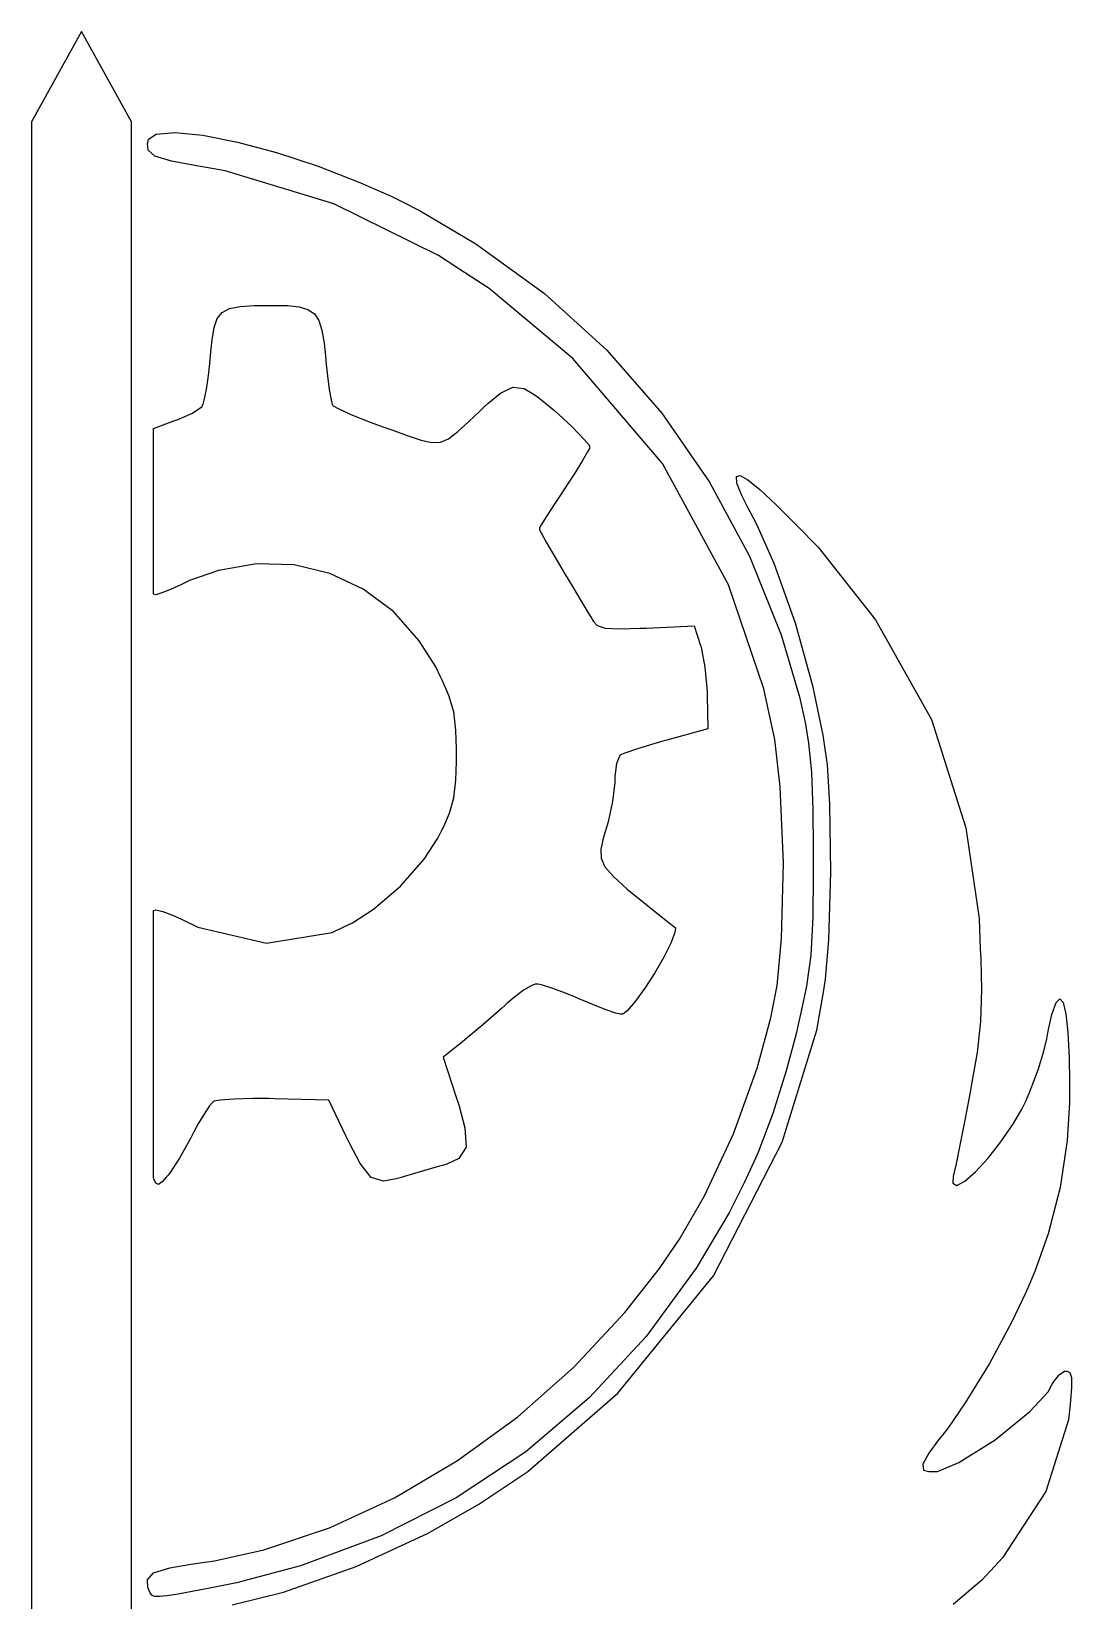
# Model space of a CAD drawing. Extents: x 0 to 111, y 0 to 134.
# Drawn here: x 52.8 to 111.1, y 45.6 to 133.7 of the extents above; entities that cross this region are included whole.
import ezdxf

# ---------------------------------------------------------------- set-up
doc = ezdxf.new("R2010")
doc.units = 0
doc.layers.get('0').update_dxf_attribs({"linetype": 'CONTINUOUS'})

msp = doc.modelspace()

# ---------------------------------------------------------------- linework, layer by layer
at = {"color": 9}
for p, q in [((55.5819, 133.703), (52.7773, 128.623)), ((58.3875, 128.623), (55.5819, 133.703)), ((52.7773, 128.623), (52.7773, 30.1267)), ((58.3875, 30.1267), (58.3875, 128.623))]:
    msp.add_line(p, q, dxfattribs=at)
at = {"color": 0}
for p, q in [((59.3439, 127.651), (59.775, 127.926)), ((59.775, 127.926), (60.8404, 128.031)), ((60.8404, 128.031), (62.3976, 127.876)), ((62.3976, 127.876), (64.3336, 127.489)), ((59.2956, 127.416), (59.3203, 127.533)), ((59.3203, 127.043), (59.2956, 127.416)), ((59.3203, 127.533), (59.3439, 127.651)), ((59.6967, 126.701), (59.3203, 127.043)), ((64.3336, 127.489), (66.5289, 126.898)), ((66.5289, 126.898), (68.8689, 126.129)), ((60.6474, 126.416), (59.6967, 126.701)), ((61.9386, 126.168), (60.6474, 126.416)), ((62.3715, 126.093), (61.9386, 126.168)), ((63.6432, 125.877), (62.3715, 126.093)), ((68.8689, 126.129), (71.2378, 125.21)), ((69.7509, 124.024), (63.6432, 125.877)), ((71.2378, 125.21), (72.9576, 124.449)), ((72.9576, 124.449), (73.5182, 124.17)), ((75.6144, 121.112), (69.7509, 124.024)), ((73.5182, 124.17), (74.5973, 123.633)), ((74.5973, 123.633), (77.7187, 121.784)), ((77.7187, 121.784), (81.5728, 118.984)), ((76.7652, 120.364), (75.6144, 121.112)), ((78.4627, 119.261), (76.7652, 120.364)), ((83.1617, 115.343), (78.4627, 119.261)), ((81.5728, 118.984), (85.0593, 115.799)), ((63.4834, 117.926), (63.8983, 118.144)), ((63.8983, 118.144), (64.4839, 118.262)), ((64.4839, 118.262), (65.2791, 118.311)), ((65.2791, 118.311), (66.0605, 118.321)), ((66.0605, 118.321), (66.3208, 118.321)), ((66.3208, 118.321), (66.5289, 118.321)), ((66.5289, 118.321), (67.1558, 118.306)), ((67.1558, 118.306), (67.8064, 118.241)), ((67.8064, 118.241), (68.2971, 118.098)), ((68.2971, 118.098), (68.6551, 117.85)), ((63.0273, 117.077), (63.2051, 117.581)), ((63.2051, 117.581), (63.4834, 117.926)), ((68.6551, 117.85), (68.9074, 117.468)), ((68.9074, 117.468), (69.0809, 116.926)), ((62.8442, 115.705), (62.913, 116.386)), ((62.913, 116.386), (63.0273, 117.077)), ((69.0809, 116.926), (69.2023, 116.195)), ((62.8068, 115.244), (62.8262, 115.478)), ((62.8262, 115.478), (62.8442, 115.705)), ((69.2023, 116.195), (69.2796, 115.485)), ((69.2796, 115.485), (69.3, 115.248)), ((85.0593, 115.799), (88.1532, 112.261)), ((62.6166, 113.707), (62.7309, 114.543)), ((62.7309, 114.543), (62.8068, 115.244)), ((69.3, 115.248), (69.318, 115.028)), ((69.318, 115.028), (69.3896, 114.362)), ((88.1902, 109.451), (83.1617, 115.343)), ((62.4953, 113.068), (62.6166, 113.707)), ((69.3896, 114.362), (69.4916, 113.59)), ((79.0924, 113.392), (79.7899, 113.731)), ((79.7899, 113.731), (80.4263, 113.655)), ((80.4263, 113.655), (80.9971, 113.326)), ((62.3852, 112.713), (62.4184, 112.773)), ((62.4184, 112.773), (62.4953, 113.068)), ((69.4916, 113.59), (69.5925, 113.016)), ((69.5925, 113.016), (69.6556, 112.764)), ((69.6556, 112.764), (69.6817, 112.721)), ((78.1706, 112.602), (78.3911, 112.81)), ((78.3911, 112.81), (79.0924, 113.392)), ((80.9971, 113.326), (81.172, 113.195)), ((81.172, 113.195), (81.4215, 113.007)), ((81.4215, 113.007), (82.145, 112.401)), ((60.773, 111.839), (60.9604, 111.898)), ((60.9604, 111.898), (61.8091, 112.274)), ((61.8091, 112.274), (62.3507, 112.652)), ((62.3507, 112.652), (62.3852, 112.713)), ((69.6817, 112.721), (69.7068, 112.679)), ((69.7068, 112.679), (69.9837, 112.524)), ((69.9837, 112.524), (70.6699, 112.209)), ((70.6699, 112.209), (71.6372, 111.822)), ((77.3176, 111.796), (77.9558, 112.402)), ((77.9558, 112.402), (78.1706, 112.602)), ((82.145, 112.401), (83.0957, 111.529)), ((88.1532, 112.261), (90.8293, 108.398)), ((59.6194, 111.406), (60.773, 111.839)), ((59.6194, 102.108), (59.6194, 111.406)), ((71.6372, 111.822), (72.4958, 111.504)), ((72.4958, 111.504), (72.7837, 111.403)), ((72.7837, 111.403), (73.0511, 111.311)), ((73.0511, 111.311), (73.8533, 111.024)), ((73.8533, 111.024), (74.6471, 110.76)), ((76.1792, 110.837), (76.6822, 111.213)), ((76.6822, 111.213), (77.3176, 111.796)), ((83.0957, 111.529), (83.8151, 110.779)), ((74.6471, 110.76), (75.2436, 110.628)), ((75.2436, 110.628), (75.7273, 110.647)), ((75.7273, 110.647), (76.1792, 110.837)), ((83.8151, 110.779), (84.1015, 110.456)), ((84.1015, 110.286), (83.99, 110.093)), ((84.1015, 110.456), (84.1015, 110.349)), ((84.1015, 110.349), (84.1015, 110.286)), ((83.687, 109.568), (83.2376, 108.851)), ((83.99, 110.093), (83.687, 109.568)), ((91.893, 102.627), (88.1902, 109.451)), ((83.2376, 108.851), (82.8298, 108.227)), ((90.8293, 108.398), (93.0674, 104.24)), ((82.5514, 107.816), (82.1422, 107.198)), ((82.6904, 108.02), (82.5514, 107.816)), ((82.8298, 108.227), (82.6904, 108.02)), ((82.1422, 107.198), (81.6928, 106.5)), ((81.3897, 106.005), (81.2793, 105.839)), ((81.2793, 105.839), (81.2793, 105.782)), ((81.2793, 105.782), (81.2793, 105.726)), ((81.2793, 105.726), (81.3827, 105.554)), ((81.6928, 106.5), (81.3897, 106.005)), ((81.3827, 105.554), (81.6666, 105.035)), ((81.6666, 105.035), (82.0857, 104.305)), ((82.0857, 104.305), (82.4699, 103.657)), ((93.0674, 104.24), (94.8436, 99.8195)), ((63.2725, 103.445), (61.6423, 102.876)), ((65.417, 103.819), (63.2725, 103.445)), ((67.5171, 103.757), (65.417, 103.819)), ((69.5276, 103.276), (67.5171, 103.757)), ((71.4005, 102.395), (69.5276, 103.276)), ((82.4699, 103.657), (82.5997, 103.441)), ((82.5997, 103.441), (82.7334, 103.218)), ((82.7334, 103.218), (83.1384, 102.544)), ((60.5758, 102.365), (60.0922, 102.175)), ((60.9946, 102.554), (60.5758, 102.365)), ((61.1325, 102.621), (60.9946, 102.554)), ((61.6423, 102.876), (61.1325, 102.621)), ((73.0885, 101.127), (71.4005, 102.395)), ((83.1384, 102.544), (83.6316, 101.723)), ((93.883, 96.8015), (91.893, 102.627)), ((59.6194, 102.102), (59.6194, 102.108)), ((59.7503, 102.079), (59.6194, 102.102)), ((60.0922, 102.175), (59.7503, 102.079)), ((83.6316, 101.723), (84.0246, 101.067)), ((74.5437, 99.4929), (73.0885, 101.127)), ((84.0246, 101.067), (84.2148, 100.748)), ((84.2148, 100.748), (84.2627, 100.668)), ((84.2627, 100.668), (84.3125, 100.583)), ((84.3125, 100.583), (84.5206, 100.357)), ((84.5206, 100.357), (84.9658, 100.197)), ((84.9658, 100.197), (85.8146, 100.159)), ((85.8146, 100.159), (86.917, 100.192)), ((86.917, 100.192), (87.285, 100.207)), ((87.285, 100.207), (89.964, 100.324)), ((89.964, 100.324), (90.3069, 99.2837)), ((94.8436, 99.8195), (95.8755, 96.3429)), ((75.475, 98.0253), (74.5437, 99.4929)), ((90.3069, 99.2837), (90.3538, 99.1415)), ((90.3538, 99.1415), (90.5605, 98.0073)), ((75.722, 97.5046), (75.475, 98.0253)), ((90.5605, 98.0073), (90.6861, 96.6488)), ((75.8486, 97.2358), (75.722, 97.5046)), ((76.2014, 96.4131), (75.8486, 97.2358)), ((76.4741, 95.498), (76.2014, 96.4131)), ((90.6861, 96.6488), (90.6914, 96.3937)), ((90.6914, 96.3937), (90.7341, 94.5416)), ((94.3116, 94.809), (93.883, 96.8015)), ((95.8755, 96.3429), (96.1334, 95.1646)), ((76.5955, 94.4757), (76.4741, 95.498)), ((96.1334, 95.1646), (96.2092, 94.8133)), ((76.623, 93.4159), (76.5955, 94.4757)), ((90.7341, 94.5416), (88.4396, 93.9105)), ((94.4961, 93.9451), (94.3116, 94.809)), ((96.2092, 94.8133), (96.387, 93.7426)), ((76.623, 93.0617), (76.623, 93.4159)), ((86.7255, 93.4074), (86.1328, 93.2106)), ((87.5235, 93.6502), (86.7255, 93.4074)), ((88.2096, 93.8484), (87.5235, 93.6502)), ((88.4396, 93.9105), (88.2096, 93.8484)), ((94.7872, 91.2922), (94.4961, 93.9451)), ((96.387, 93.7426), (96.5454, 92.1163)), ((76.5955, 91.6672), (76.623, 92.7132)), ((76.623, 92.7132), (76.623, 93.0617)), ((85.6051, 92.5985), (85.5102, 91.8683)), ((85.7857, 93.0575), (85.6051, 92.5985)), ((85.8298, 93.0836), (85.7857, 93.0575)), ((85.8725, 93.1115), (85.8298, 93.0836)), ((86.1328, 93.2106), (85.8725, 93.1115)), ((76.4812, 90.6667), (76.5955, 91.6672)), ((85.5102, 91.7056), (85.5087, 91.543)), ((85.5102, 91.8683), (85.5102, 91.7056)), ((96.5454, 92.1163), (96.6241, 90.0081)), ((85.5087, 91.543), (85.3846, 90.4628)), ((94.9745, 87.019), (94.7872, 91.2922)), ((76.2317, 89.8052), (76.4812, 90.6667)), ((85.3846, 90.4628), (85.1447, 89.3286)), ((96.6241, 90.0081), (96.6431, 87.854)), ((75.795, 88.8284), (75.9121, 89.0693)), ((75.9121, 89.0693), (76.2317, 89.8052)), ((85.0868, 89.1371), (85.029, 88.9497)), ((85.1447, 89.3286), (85.0868, 89.1371)), ((74.8069, 87.2367), (75.5897, 88.4107)), ((75.5897, 88.4107), (75.795, 88.8284)), ((84.8554, 88.3832), (84.7245, 87.7962)), ((85.029, 88.9497), (84.8554, 88.3832)), ((73.4893, 85.725), (74.8069, 87.2367)), ((84.7245, 87.7962), (84.7411, 87.2973)), ((84.7411, 87.2973), (84.9602, 86.8094)), ((96.6431, 87.854), (96.6431, 87.1361)), ((84.9602, 86.8094), (85.4329, 86.2556)), ((94.8641, 82.7581), (94.9745, 87.019)), ((96.6417, 86.348), (96.6156, 83.9819)), ((96.6431, 87.1361), (96.6417, 86.348)), ((71.9709, 84.4254), (73.4893, 85.725)), ((85.4329, 86.2556), (86.2087, 85.5567)), ((86.2087, 85.5567), (87.34, 84.6363)), ((87.34, 84.6363), (88.495, 83.7198)), ((59.6194, 84.347), (59.7683, 84.3802)), ((59.6194, 84.3361), (59.6194, 84.347)), ((59.6194, 69.3554), (59.6194, 84.3361)), ((59.7683, 84.3802), (60.1595, 84.2864)), ((60.1595, 84.2864), (60.7025, 84.0863)), ((60.7025, 84.0863), (61.1614, 83.8824)), ((61.1614, 83.8824), (61.3117, 83.808)), ((61.3117, 83.808), (62.1122, 83.4101)), ((70.7983, 83.662), (71.9709, 84.4254)), ((88.495, 83.7198), (88.8806, 83.414)), ((96.6156, 83.9819), (96.5094, 81.8473)), ((62.1122, 83.4101), (65.9652, 82.5253)), ((65.9652, 82.5253), (69.6599, 83.1233)), ((69.6599, 83.1233), (70.382, 83.4637)), ((70.382, 83.4637), (70.7983, 83.662)), ((88.8891, 83.1152), (88.6615, 82.5183)), ((88.8806, 83.414), (88.918, 83.385)), ((88.918, 83.385), (88.8891, 83.1152)), ((88.6615, 82.5183), (88.2608, 81.7301)), ((94.6231, 80.1356), (94.8641, 82.7581)), ((88.2608, 81.7301), (87.7507, 80.8535)), ((96.5094, 81.8473), (96.2713, 80.1028)), ((81.0479, 80.221), (80.8288, 80.1275)), ((81.1209, 80.221), (81.0479, 80.221)), ((81.2063, 80.221), (81.1209, 80.221)), ((81.4627, 80.155), (81.2063, 80.221)), ((87.7507, 80.8535), (87.194, 79.991)), ((79.8766, 79.4879), (79.4646, 79.1422)), ((80.3949, 79.8696), (79.8766, 79.4879)), ((80.8288, 80.1275), (80.3949, 79.8696)), ((82.0318, 79.973), (81.4627, 80.155)), ((82.7497, 79.7045), (82.0318, 79.973)), ((83.3423, 79.4618), (82.7497, 79.7045)), ((83.5381, 79.375), (83.3423, 79.4618)), ((83.7311, 79.291), (83.5381, 79.375)), ((84.3195, 79.0469), (83.7311, 79.291)), ((87.194, 79.991), (86.6553, 79.2469)), ((94.452, 79.2787), (94.6231, 80.1356)), ((96.2713, 80.1028), (95.9584, 78.6102)), ((79.1545, 78.8568), (78.099, 77.9254)), ((79.3337, 79.0208), (79.1545, 78.8568)), ((79.4646, 79.1422), (79.3337, 79.0208)), ((85.0223, 78.777), (84.3195, 79.0469)), ((85.5694, 78.595), (85.0223, 78.777)), ((85.8051, 78.5276), (85.5694, 78.595)), ((85.8834, 78.5276), (85.8051, 78.5276)), ((85.9621, 78.5276), (85.8834, 78.5276)), ((86.1977, 78.7259), (85.9621, 78.5276)), ((86.6553, 79.2469), (86.1977, 78.7259)), ((94.2605, 78.3237), (94.452, 79.2787)), ((95.9584, 78.6102), (95.8441, 78.1156)), ((78.099, 77.9254), (77.1052, 77.089)), ((93.4956, 75.4944), (94.2605, 78.3237)), ((95.8441, 78.1156), (95.6814, 77.4196)), ((76.9578, 76.9719), (75.8804, 76.1213)), ((77.1052, 77.089), (76.9578, 76.9719)), ((95.6814, 77.4196), (95.1371, 75.3442)), ((75.8804, 76.1213), (76.6163, 73.8671)), ((92.1812, 71.8178), (93.4956, 75.4944)), ((95.1371, 75.3442), (94.3875, 72.9449)), ((62.7736, 73.3792), (62.4844, 72.9576)), ((62.931, 73.5693), (62.7736, 73.3792)), ((62.9832, 73.6053), (62.931, 73.5693)), ((63.0343, 73.6424), (62.9832, 73.6053)), ((63.3691, 73.7016), (63.0343, 73.6424)), ((64.1449, 73.7676), (63.3691, 73.7016)), ((65.1965, 73.7969), (64.1449, 73.7676)), ((66.1088, 73.7912), (65.1965, 73.7969)), ((66.4132, 73.7817), (66.1088, 73.7912)), ((69.4669, 73.6935), (66.4132, 73.7817)), ((70.4356, 71.665), (69.4669, 73.6935)), ((76.6163, 73.8671), (76.7553, 73.4413)), ((76.7553, 73.4413), (77.1052, 72.1402)), ((62.151, 72.402), (61.8945, 71.9307)), ((62.4844, 72.9576), (62.151, 72.402)), ((94.3875, 72.9449), (93.5302, 70.7291)), ((61.7058, 71.556), (61.0856, 70.455)), ((61.8148, 71.7709), (61.7058, 71.556)), ((61.8945, 71.9307), (61.8148, 71.7709)), ((70.6191, 71.2805), (70.4356, 71.665)), ((77.1052, 72.1402), (77.1673, 71.0572)), ((90.5411, 68.3341), (92.1812, 71.8178)), ((71.2156, 70.1463), (70.6191, 71.2805)), ((77.1673, 71.0572), (76.7595, 70.4219)), ((93.5302, 70.7291), (92.7724, 69.0563)), ((61.0856, 70.455), (60.5261, 69.5935)), ((71.8425, 69.3593), (71.2156, 70.1463)), ((74.6524, 69.7025), (73.63, 69.3995)), ((75.6789, 69.9961), (74.6524, 69.7025)), ((75.8444, 70.0401), (75.6789, 69.9961)), ((76.0815, 70.1051), (75.8444, 70.0401)), ((76.7595, 70.4219), (76.0815, 70.1051)), ((59.6512, 69.2781), (59.6194, 69.3554)), ((59.7641, 69.052), (59.6512, 69.2781)), ((59.9087, 68.9652), (59.7641, 69.052)), ((60.114, 69.1099), (59.9087, 68.9652)), ((60.3663, 69.3981), (60.114, 69.1099)), ((60.4478, 69.4958), (60.3663, 69.3981)), ((60.5261, 69.5935), (60.4478, 69.4958)), ((72.5248, 69.1473), (71.8425, 69.3593)), ((73.2384, 69.2781), (72.5248, 69.1473)), ((73.4688, 69.3484), (73.2384, 69.2781)), ((73.63, 69.3995), (73.4688, 69.3484)), ((92.7724, 69.0563), (92.4994, 68.5091)), ((89.1357, 65.8992), (90.5411, 68.3341)), ((92.4994, 68.5091), (91.9565, 67.4218)), ((91.9565, 67.4218), (90.0836, 64.2772)), ((88.6121, 65.1245), (89.1357, 65.8992)), ((88.0251, 64.2606), (88.6121, 65.1245)), ((86.082, 61.7883), (88.0251, 64.2606)), ((90.0836, 64.2772), (87.2684, 60.4326)), ((83.2143, 58.7072), (86.082, 61.7883)), ((87.2684, 60.4326), (84.0715, 56.9916)), ((80.0654, 55.9209), (83.2143, 58.7072)), ((84.0715, 56.9916), (80.5134, 53.9694)), ((76.6932, 53.4652), (80.0654, 55.9209)), ((80.5134, 53.9694), (76.6149, 51.3803)), ((73.1559, 51.3789), (76.6932, 53.4652)), ((69.5096, 49.699), (73.1559, 51.3789)), ((76.6149, 51.3803), (72.3953, 49.24)), ((65.811, 48.4628), (69.5096, 49.699)), ((63.0495, 47.836), (65.811, 48.4628)), ((72.3953, 49.24), (67.8751, 47.5643)), ((60.5374, 47.45), (61.7224, 47.6553)), ((61.7224, 47.6553), (62.1192, 47.709)), ((62.1192, 47.709), (63.0495, 47.836)), ((59.2875, 46.7706), (59.6346, 47.1593)), ((59.3189, 46.3419), (59.2875, 46.7706)), ((59.6346, 47.1593), (60.5374, 47.45)), ((67.8751, 47.5643), (64.2881, 46.6012)), ((59.3686, 46.2139), (59.3189, 46.3419)), ((59.3852, 46.1712), (59.3686, 46.2139)), ((59.4388, 46.0403), (59.3852, 46.1712)), ((59.5313, 45.9161), (59.4388, 46.0403)), ((59.6882, 45.8474), (59.5313, 45.9161)), ((59.9585, 45.8322), (59.6882, 45.8474)), ((60.3857, 45.8763), (59.9585, 45.8322)), ((61.0182, 45.9782), (60.3857, 45.8763)), ((61.8987, 46.1409), (61.0182, 45.9782)), ((62.7821, 46.3102), (61.8987, 46.1409)), ((63.077, 46.367), (62.7821, 46.3102)), ((64.2881, 46.6012), (63.077, 46.367))]:
    msp.add_line(p, q, dxfattribs=at)
at = {"color": 169}
for p, q in [((92.3396, 108.707), (92.5421, 108.765)), ((92.3685, 108.348), (92.3396, 108.707)), ((92.5421, 108.765), (92.9778, 108.522)), ((92.9778, 108.522), (93.6502, 107.976)), ((92.6275, 107.688), (92.3685, 108.348)), ((92.9845, 106.966), (92.6275, 107.688)), ((93.6502, 107.976), (94.5596, 107.127)), ((93.1125, 106.729), (92.9845, 106.966)), ((93.4903, 106.029), (93.1125, 106.729)), ((94.5596, 107.127), (95.4264, 106.266)), ((94.4577, 103.835), (93.4903, 106.029)), ((95.4264, 106.266), (95.7118, 105.974)), ((95.7118, 105.974), (96.9162, 104.739)), ((96.9162, 104.739), (100.149, 100.663)), ((95.6592, 100.478), (94.4577, 103.835)), ((96.6445, 96.8872), (95.6592, 100.478)), ((100.149, 100.663), (103.281, 95.0793)), ((97.2069, 94.1959), (96.6445, 96.8872)), ((103.281, 95.0793), (105.206, 88.9991)), ((97.3434, 93.2903), (97.2069, 94.1959)), ((97.4535, 92.5558), (97.3434, 93.2903)), ((97.5857, 90.3206), (97.4535, 92.5558)), ((97.6394, 86.5036), (97.5857, 90.3206)), ((105.206, 88.9991), (105.953, 83.9033)), ((97.5141, 82.6989), (97.6394, 86.5036)), ((105.953, 83.9033), (106.022, 82.1972)), ((97.3406, 80.4884), (97.5141, 82.6989)), ((106.022, 82.1972), (106.044, 81.6225)), ((106.044, 81.6225), (106.087, 79.8961)), ((97.2164, 79.7638), (97.3406, 80.4884)), ((96.847, 77.6249), (97.2164, 79.7638)), ((106.087, 79.8961), (106.037, 78.1279)), ((110.272, 79.182), (110.484, 79.3983)), ((110.484, 79.3983), (110.67, 79.1792)), ((109.852, 77.6647), (110.042, 78.5153)), ((110.042, 78.5153), (110.272, 79.182)), ((110.67, 79.1792), (110.824, 78.5442)), ((110.824, 78.5442), (110.94, 77.5063)), ((94.9068, 71.3507), (96.847, 77.6249)), ((106.037, 78.1279), (105.836, 76.3845)), ((109.801, 77.3783), (109.852, 77.6647)), ((109.586, 76.4522), (109.758, 77.1454)), ((109.758, 77.1454), (109.801, 77.3783)), ((110.94, 77.5063), (111.011, 76.0843)), ((105.836, 76.3845), (105.552, 74.7102)), ((109.266, 75.4063), (109.586, 76.4522)), ((111.011, 76.0843), (111.031, 74.742)), ((108.884, 74.3687), (109.266, 75.4063)), ((105.449, 74.1535), (105.374, 73.7581)), ((105.552, 74.7102), (105.449, 74.1535)), ((108.595, 73.6865), (108.884, 74.3687)), ((111.03, 74.2943), (111.026, 73.5803)), ((111.031, 74.742), (111.03, 74.2943)), ((105.374, 73.7581), (105.147, 72.5703)), ((107.876, 72.3868), (108.345, 73.1905)), ((108.345, 73.1905), (108.485, 73.466)), ((108.485, 73.466), (108.595, 73.6865)), ((111.026, 73.5803), (110.897, 71.4361)), ((105.147, 72.5703), (104.874, 71.1771)), ((107.178, 71.355), (107.876, 72.3868)), ((110.897, 71.4361), (110.51, 68.7998)), ((91.0537, 63.8362), (94.9068, 71.3507)), ((104.874, 71.1771), (104.659, 70.1255)), ((106.451, 70.4314), (107.178, 71.355)), ((104.556, 69.6556), (104.533, 69.5674)), ((104.659, 70.1255), (104.556, 69.6556)), ((105.155, 69.154), (105.756, 69.6778)), ((105.756, 69.6778), (106.451, 70.4314)), ((104.497, 69.4422), (104.481, 69.0383)), ((104.481, 69.0383), (104.71, 68.9197)), ((104.533, 69.5674), (104.497, 69.4422)), ((104.71, 68.9197), (105.155, 69.154)), ((110.51, 68.7998), (109.83, 66.2037)), ((109.83, 66.2037), (109.095, 64.1339)), ((85.6738, 57.2505), (91.0537, 63.8362)), ((108.817, 63.4587), (108.584, 62.8978)), ((109.095, 64.1339), (108.817, 63.4587)), ((108.584, 62.8978), (107.796, 61.2525)), ((107.796, 61.2525), (106.532, 58.9153)), ((106.532, 58.9153), (105.176, 56.7034)), ((110.104, 57.857), (110.447, 58.2747)), ((110.447, 58.2747), (110.75, 58.4895)), ((110.75, 58.4895), (110.852, 58.4895)), ((110.852, 58.4895), (110.9, 58.4895)), ((110.9, 58.4895), (111.049, 58.4137)), ((111.049, 58.4137), (111.144, 58.1325)), ((108.795, 56.2282), (109.821, 57.3278)), ((109.821, 57.3278), (110.05, 57.755)), ((110.05, 57.755), (110.104, 57.857)), ((111.144, 57.5635), (111.087, 56.8593)), ((111.144, 58.1325), (111.144, 57.5635)), ((80.6235, 52.8574), (85.6738, 57.2505)), ((105.176, 56.7034), (104.221, 55.3145)), ((111.062, 56.6251), (110.968, 55.7526)), ((111.087, 56.8593), (111.062, 56.6251)), ((106.859, 54.6283), (108.795, 56.2282)), ((110.968, 55.7526), (109.694, 51.7384)), ((103.682, 54.6336), (103.136, 53.8882)), ((103.874, 54.8749), (103.682, 54.6336)), ((104.221, 55.3145), (103.874, 54.8749)), ((104.811, 53.3647), (106.859, 54.6283)), ((103.136, 53.8882), (102.796, 53.2638)), ((78.788, 51.6213), (80.6235, 52.8574)), ((102.796, 53.2638), (102.832, 52.9399)), ((102.832, 52.9399), (103.125, 52.8479)), ((103.612, 52.8507), (104.811, 53.3647)), ((103.125, 52.8479), (103.223, 52.8479)), ((103.223, 52.8479), (103.612, 52.8507)), ((77.8866, 51.0148), (78.788, 51.6213)), ((109.694, 51.7384), (107.261, 48.0067)), ((75.0454, 49.397), (77.8866, 51.0148)), ((71.0046, 47.5174), (75.0454, 49.397)), ((107.261, 48.0067), (106.589, 47.275)), ((66.9272, 46.0887), (71.0046, 47.5174)), ((106.113, 46.7596), (104.502, 45.3831)), ((106.589, 47.275), (106.113, 46.7596)), ((64.05, 45.3665), (66.9272, 46.0887))]:
    msp.add_line(p, q, dxfattribs=at)

doc.saveas('drawing.dxf')
